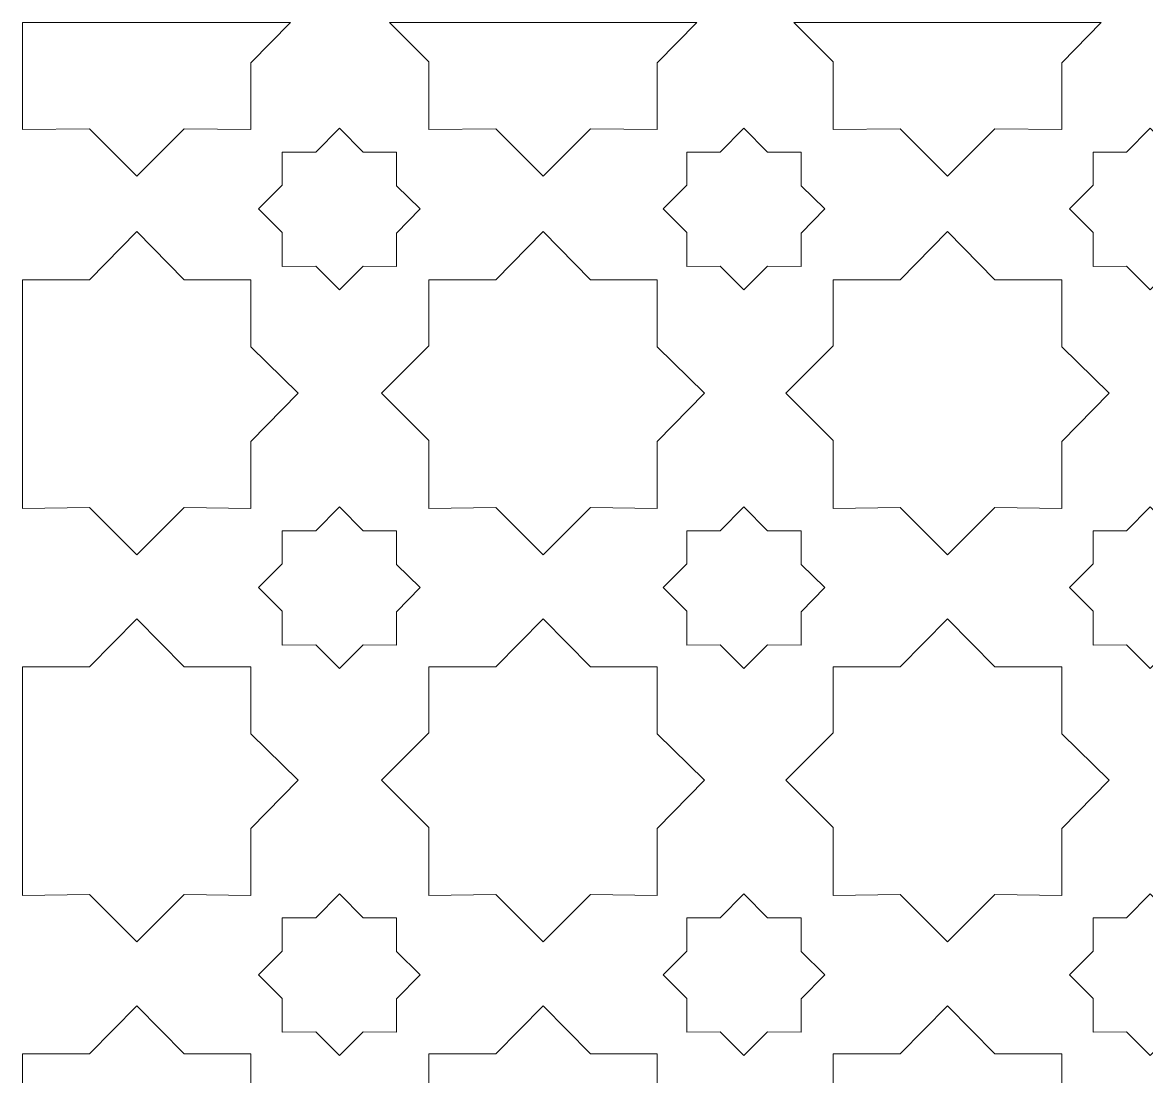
# Model space of a CAD drawing. Header units: centimetres. Extents: x -82 to 82, y -124 to 124.
# Drawn here: x 13.54 to 47.98, y 91.33 to 123.62 of the extents above; entities that cross this region are included whole.
import ezdxf

# ---------------------------------------------------------------- set-up
doc = ezdxf.new("R2010")
doc.units = ezdxf.units.CM
doc.header["$MEASUREMENT"] = 0
doc.layers.add('layer 1', color=7, linetype='Continuous')

msp = doc.modelspace()

# ---------------------------------------------------------------- linework, layer by layer
at = {"layer": 'layer 1', "color": 240, "lineweight": 9}
for points, knots in [([(21.75285, 123.61679), (21.75285, 123.61679), (20.5438, 122.38492), (20.5438, 122.38492), (20.5438, 122.38492), (20.5438, 122.38492), (20.5438, 120.33471), (20.5438, 120.33471), (20.5438, 120.33471), (20.5438, 120.33471), (18.49363, 120.36209), (18.49363, 120.36209), (18.49363, 120.36209), (18.49363, 120.36209), (17.04381, 118.91232), (17.04381, 118.91232), (17.04381, 118.91232), (17.04381, 118.91232), (15.59403, 120.3621), (15.59403, 120.3621), (15.59403, 120.3621), (15.59403, 120.3621), (13.5438, 120.33471), (13.5438, 120.33471), (13.5438, 120.33471), (13.5438, 120.33471), (13.5438, 123.61704), (13.5438, 123.61704), (13.5438, 123.61704), (13.5438, 123.61704), (21.75285, 123.61679), (21.75285, 123.61679)], [0, 0, 0, 0, 0.11111111, 0.11111111, 0.11111111, 0.11111111, 0.22222222, 0.22222222, 0.22222222, 0.22222222, 0.33333333, 0.33333333, 0.33333333, 0.33333333, 0.44444444, 0.44444444, 0.44444444, 0.44444444, 0.55555556, 0.55555556, 0.55555556, 0.55555556, 0.66666667, 0.66666667, 0.66666667, 0.66666667, 0.77777778, 0.77777778, 0.77777778, 0.77777778, 1, 1, 1, 1]), ([(34.19885, 123.61679), (34.19885, 123.61679), (32.9898, 122.38492), (32.9898, 122.38492), (32.9898, 122.38492), (32.9898, 122.38492), (32.9898, 120.33471), (32.9898, 120.33471), (32.9898, 120.33471), (32.9898, 120.33471), (30.93963, 120.36209), (30.93963, 120.36209), (30.93963, 120.36209), (30.93963, 120.36209), (29.48981, 118.91232), (29.48981, 118.91232), (29.48981, 118.91232), (29.48981, 118.91232), (28.04003, 120.3621), (28.04003, 120.3621), (28.04003, 120.3621), (28.04003, 120.3621), (25.9898, 120.33471), (25.9898, 120.33471), (25.9898, 120.33471), (25.9898, 120.33471), (25.9898, 122.41233), (25.9898, 122.41233), (25.9898, 122.41233), (25.9898, 122.41233), (24.78532, 123.61681), (24.78532, 123.61681), (24.78532, 123.61681), (24.78532, 123.61681), (34.19885, 123.61679), (34.19885, 123.61679)], [0, 0, 0, 0, 0.1, 0.1, 0.1, 0.1, 0.2, 0.2, 0.2, 0.2, 0.3, 0.3, 0.3, 0.3, 0.4, 0.4, 0.4, 0.4, 0.5, 0.5, 0.5, 0.5, 0.6, 0.6, 0.6, 0.6, 0.7, 0.7, 0.7, 0.7, 0.8, 0.8, 0.8, 0.8, 1, 1, 1, 1]), ([(46.59085, 123.61679), (46.59085, 123.61679), (45.3818, 122.38492), (45.3818, 122.38492), (45.3818, 122.38492), (45.3818, 122.38492), (45.3818, 120.33471), (45.3818, 120.33471), (45.3818, 120.33471), (45.3818, 120.33471), (43.33163, 120.36209), (43.33163, 120.36209), (43.33163, 120.36209), (43.33163, 120.36209), (41.88181, 118.91232), (41.88181, 118.91232), (41.88181, 118.91232), (41.88181, 118.91232), (40.43203, 120.3621), (40.43203, 120.3621), (40.43203, 120.3621), (40.43203, 120.3621), (38.3818, 120.33471), (38.3818, 120.33471), (38.3818, 120.33471), (38.3818, 120.33471), (38.3818, 122.41233), (38.3818, 122.41233), (38.3818, 122.41233), (38.3818, 122.41233), (37.17732, 123.61681), (37.17732, 123.61681), (37.17732, 123.61681), (37.17732, 123.61681), (46.59085, 123.61679), (46.59085, 123.61679)], [0, 0, 0, 0, 0.1, 0.1, 0.1, 0.1, 0.2, 0.2, 0.2, 0.2, 0.3, 0.3, 0.3, 0.3, 0.4, 0.4, 0.4, 0.4, 0.5, 0.5, 0.5, 0.5, 0.6, 0.6, 0.6, 0.6, 0.7, 0.7, 0.7, 0.7, 0.8, 0.8, 0.8, 0.8, 1, 1, 1, 1]), ([(21.50243, 118.63196), (21.50243, 118.63196), (21.50243, 119.64347), (21.50243, 119.64347), (21.50243, 119.64347), (21.50243, 119.64347), (22.52764, 119.64347), (22.52764, 119.64347), (22.52764, 119.64347), (22.52764, 119.64347), (23.25252, 120.38206), (23.25252, 120.38206), (23.25252, 120.38206), (23.25252, 120.38206), (23.97742, 119.64347), (23.97742, 119.64347), (23.97742, 119.64347), (23.97742, 119.64347), (25.00261, 119.64347), (25.00261, 119.64347), (25.00261, 119.64347), (25.00261, 119.64347), (25.00261, 118.61828), (25.00261, 118.61828), (25.00261, 118.61828), (25.00261, 118.61828), (25.72753, 117.90706), (25.72753, 117.90706), (25.72753, 117.90706), (25.72753, 117.90706), (25.00261, 117.16845), (25.00261, 117.16845), (25.00261, 117.16845), (25.00261, 117.16845), (25.00261, 116.14329), (25.00261, 116.14329), (25.00261, 116.14329), (25.00261, 116.14329), (23.97747, 116.15698), (23.97747, 116.15698), (23.97747, 116.15698), (23.97747, 116.15698), (23.25252, 115.43206), (23.25252, 115.43206), (23.25252, 115.43206), (23.25252, 115.43206), (22.5276, 116.15699), (22.5276, 116.15699), (22.5276, 116.15699), (22.5276, 116.15699), (21.50243, 116.14329), (21.50243, 116.14329), (21.50243, 116.14329), (21.50243, 116.14329), (21.50243, 117.18216), (21.50243, 117.18216), (21.50243, 117.18216), (21.50243, 117.18216), (20.77753, 117.90706), (20.77753, 117.90706), (20.77753, 117.90706), (20.77753, 117.90706), (21.50243, 118.63196), (21.50243, 118.63196)], [0, 0, 0, 0, 0.05882353, 0.05882353, 0.05882353, 0.05882353, 0.11764706, 0.11764706, 0.11764706, 0.11764706, 0.17647059, 0.17647059, 0.17647059, 0.17647059, 0.23529412, 0.23529412, 0.23529412, 0.23529412, 0.29411765, 0.29411765, 0.29411765, 0.29411765, 0.35294118, 0.35294118, 0.35294118, 0.35294118, 0.41176471, 0.41176471, 0.41176471, 0.41176471, 0.47058824, 0.47058824, 0.47058824, 0.47058824, 0.52941176, 0.52941176, 0.52941176, 0.52941176, 0.58823529, 0.58823529, 0.58823529, 0.58823529, 0.64705882, 0.64705882, 0.64705882, 0.64705882, 0.70588235, 0.70588235, 0.70588235, 0.70588235, 0.76470588, 0.76470588, 0.76470588, 0.76470588, 0.82352941, 0.82352941, 0.82352941, 0.82352941, 0.88235294, 0.88235294, 0.88235294, 0.88235294, 1, 1, 1, 1]), ([(33.89443, 118.63196), (33.89443, 118.63196), (33.89443, 119.64347), (33.89443, 119.64347), (33.89443, 119.64347), (33.89443, 119.64347), (34.91964, 119.64347), (34.91964, 119.64347), (34.91964, 119.64347), (34.91964, 119.64347), (35.64452, 120.38206), (35.64452, 120.38206), (35.64452, 120.38206), (35.64452, 120.38206), (36.36942, 119.64347), (36.36942, 119.64347), (36.36942, 119.64347), (36.36942, 119.64347), (37.39461, 119.64347), (37.39461, 119.64347), (37.39461, 119.64347), (37.39461, 119.64347), (37.39461, 118.61828), (37.39461, 118.61828), (37.39461, 118.61828), (37.39461, 118.61828), (38.11953, 117.90706), (38.11953, 117.90706), (38.11953, 117.90706), (38.11953, 117.90706), (37.39461, 117.16845), (37.39461, 117.16845), (37.39461, 117.16845), (37.39461, 117.16845), (37.39461, 116.14329), (37.39461, 116.14329), (37.39461, 116.14329), (37.39461, 116.14329), (36.36947, 116.15698), (36.36947, 116.15698), (36.36947, 116.15698), (36.36947, 116.15698), (35.64452, 115.43206), (35.64452, 115.43206), (35.64452, 115.43206), (35.64452, 115.43206), (34.9196, 116.15699), (34.9196, 116.15699), (34.9196, 116.15699), (34.9196, 116.15699), (33.89443, 116.14329), (33.89443, 116.14329), (33.89443, 116.14329), (33.89443, 116.14329), (33.89443, 117.18216), (33.89443, 117.18216), (33.89443, 117.18216), (33.89443, 117.18216), (33.16953, 117.90706), (33.16953, 117.90706), (33.16953, 117.90706), (33.16953, 117.90706), (33.89443, 118.63196), (33.89443, 118.63196)], [0, 0, 0, 0, 0.05882353, 0.05882353, 0.05882353, 0.05882353, 0.11764706, 0.11764706, 0.11764706, 0.11764706, 0.17647059, 0.17647059, 0.17647059, 0.17647059, 0.23529412, 0.23529412, 0.23529412, 0.23529412, 0.29411765, 0.29411765, 0.29411765, 0.29411765, 0.35294118, 0.35294118, 0.35294118, 0.35294118, 0.41176471, 0.41176471, 0.41176471, 0.41176471, 0.47058824, 0.47058824, 0.47058824, 0.47058824, 0.52941176, 0.52941176, 0.52941176, 0.52941176, 0.58823529, 0.58823529, 0.58823529, 0.58823529, 0.64705882, 0.64705882, 0.64705882, 0.64705882, 0.70588235, 0.70588235, 0.70588235, 0.70588235, 0.76470588, 0.76470588, 0.76470588, 0.76470588, 0.82352941, 0.82352941, 0.82352941, 0.82352941, 0.88235294, 0.88235294, 0.88235294, 0.88235294, 1, 1, 1, 1]), ([(46.34043, 118.63196), (46.34043, 118.63196), (46.34043, 119.64347), (46.34043, 119.64347), (46.34043, 119.64347), (46.34043, 119.64347), (47.36564, 119.64347), (47.36564, 119.64347), (47.36564, 119.64347), (47.36564, 119.64347), (48.09052, 120.38206), (48.09052, 120.38206), (48.09052, 120.38206), (48.09052, 120.38206), (48.81542, 119.64347), (48.81542, 119.64347), (48.81542, 119.64347), (48.81542, 119.64347), (49.84061, 119.64347), (49.84061, 119.64347), (49.84061, 119.64347), (49.84061, 119.64347), (49.84061, 118.61828), (49.84061, 118.61828), (49.84061, 118.61828), (49.84061, 118.61828), (50.56553, 117.90706), (50.56553, 117.90706), (50.56553, 117.90706), (50.56553, 117.90706), (49.84061, 117.16845), (49.84061, 117.16845), (49.84061, 117.16845), (49.84061, 117.16845), (49.84061, 116.14329), (49.84061, 116.14329), (49.84061, 116.14329), (49.84061, 116.14329), (48.81547, 116.15698), (48.81547, 116.15698), (48.81547, 116.15698), (48.81547, 116.15698), (48.09052, 115.43206), (48.09052, 115.43206), (48.09052, 115.43206), (48.09052, 115.43206), (47.3656, 116.15699), (47.3656, 116.15699), (47.3656, 116.15699), (47.3656, 116.15699), (46.34043, 116.14329), (46.34043, 116.14329), (46.34043, 116.14329), (46.34043, 116.14329), (46.34043, 117.18216), (46.34043, 117.18216), (46.34043, 117.18216), (46.34043, 117.18216), (45.61553, 117.90706), (45.61553, 117.90706), (45.61553, 117.90706), (45.61553, 117.90706), (46.34043, 118.63196), (46.34043, 118.63196)], [0, 0, 0, 0, 0.05882353, 0.05882353, 0.05882353, 0.05882353, 0.11764706, 0.11764706, 0.11764706, 0.11764706, 0.17647059, 0.17647059, 0.17647059, 0.17647059, 0.23529412, 0.23529412, 0.23529412, 0.23529412, 0.29411765, 0.29411765, 0.29411765, 0.29411765, 0.35294118, 0.35294118, 0.35294118, 0.35294118, 0.41176471, 0.41176471, 0.41176471, 0.41176471, 0.47058824, 0.47058824, 0.47058824, 0.47058824, 0.52941176, 0.52941176, 0.52941176, 0.52941176, 0.58823529, 0.58823529, 0.58823529, 0.58823529, 0.64705882, 0.64705882, 0.64705882, 0.64705882, 0.70588235, 0.70588235, 0.70588235, 0.70588235, 0.76470588, 0.76470588, 0.76470588, 0.76470588, 0.82352941, 0.82352941, 0.82352941, 0.82352941, 0.88235294, 0.88235294, 0.88235294, 0.88235294, 1, 1, 1, 1]), ([(13.5438, 115.73301), (13.5438, 115.73301), (15.59411, 115.73301), (15.59411, 115.73301), (15.59411, 115.73301), (15.59411, 115.73301), (17.04381, 117.21011), (17.04381, 117.21011), (17.04381, 117.21011), (17.04381, 117.21011), (18.49352, 115.73301), (18.49352, 115.73301), (18.49352, 115.73301), (18.49352, 115.73301), (20.5438, 115.73301), (20.5438, 115.73301), (20.5438, 115.73301), (20.5438, 115.73301), (20.5438, 113.68273), (20.5438, 113.68273), (20.5438, 113.68273), (20.5438, 113.68273), (21.99356, 112.26036), (21.99356, 112.26036), (21.99356, 112.26036), (21.99356, 112.26036), (20.5438, 110.78322), (20.5438, 110.78322), (20.5438, 110.78322), (20.5438, 110.78322), (20.5438, 108.73301), (20.5438, 108.73301), (20.5438, 108.73301), (20.5438, 108.73301), (18.49363, 108.76039), (18.49363, 108.76039), (18.49363, 108.76039), (18.49363, 108.76039), (17.04381, 107.31062), (17.04381, 107.31062), (17.04381, 107.31062), (17.04381, 107.31062), (15.59403, 108.7604), (15.59403, 108.7604), (15.59403, 108.7604), (15.59403, 108.7604), (13.5438, 108.73301), (13.5438, 108.73301), (13.5438, 108.73301), (13.5438, 111.06634), (13.54381, 113.39968), (13.5438, 115.73301)], [0, 0, 0, 0, 0.07142857, 0.07142857, 0.07142857, 0.07142857, 0.14285714, 0.14285714, 0.14285714, 0.14285714, 0.21428571, 0.21428571, 0.21428571, 0.21428571, 0.28571429, 0.28571429, 0.28571429, 0.28571429, 0.35714286, 0.35714286, 0.35714286, 0.35714286, 0.42857143, 0.42857143, 0.42857143, 0.42857143, 0.5, 0.5, 0.5, 0.5, 0.57142857, 0.57142857, 0.57142857, 0.57142857, 0.64285714, 0.64285714, 0.64285714, 0.64285714, 0.71428571, 0.71428571, 0.71428571, 0.71428571, 0.78571429, 0.78571429, 0.78571429, 0.78571429, 0.85714286, 0.85714286, 0.85714286, 0.85714286, 1, 1, 1, 1]), ([(25.98981, 113.71009), (25.98981, 113.71009), (25.9898, 115.73301), (25.9898, 115.73301), (25.9898, 115.73301), (25.9898, 115.73301), (28.04011, 115.73301), (28.04011, 115.73301), (28.04011, 115.73301), (28.04011, 115.73301), (29.48981, 117.21011), (29.48981, 117.21011), (29.48981, 117.21011), (29.48981, 117.21011), (30.93952, 115.73301), (30.93952, 115.73301), (30.93952, 115.73301), (30.93952, 115.73301), (32.9898, 115.73301), (32.9898, 115.73301), (32.9898, 115.73301), (32.9898, 115.73301), (32.9898, 113.68273), (32.9898, 113.68273), (32.9898, 113.68273), (32.9898, 113.68273), (34.43956, 112.26036), (34.43956, 112.26036), (34.43956, 112.26036), (34.43956, 112.26036), (32.9898, 110.78322), (32.9898, 110.78322), (32.9898, 110.78322), (32.9898, 110.78322), (32.9898, 108.73301), (32.9898, 108.73301), (32.9898, 108.73301), (32.9898, 108.73301), (30.93963, 108.76039), (30.93963, 108.76039), (30.93963, 108.76039), (30.93963, 108.76039), (29.48981, 107.31062), (29.48981, 107.31062), (29.48981, 107.31062), (29.48981, 107.31062), (28.04003, 108.7604), (28.04003, 108.7604), (28.04003, 108.7604), (28.04003, 108.7604), (25.9898, 108.73301), (25.9898, 108.73301), (25.9898, 108.73301), (25.9898, 108.73301), (25.9898, 110.81063), (25.9898, 110.81063), (25.9898, 110.81063), (25.9898, 110.81063), (24.54007, 112.26036), (24.54007, 112.26036), (24.54007, 112.26036), (24.54007, 112.26036), (25.98981, 113.71009), (25.98981, 113.71009)], [0, 0, 0, 0, 0.05882353, 0.05882353, 0.05882353, 0.05882353, 0.11764706, 0.11764706, 0.11764706, 0.11764706, 0.17647059, 0.17647059, 0.17647059, 0.17647059, 0.23529412, 0.23529412, 0.23529412, 0.23529412, 0.29411765, 0.29411765, 0.29411765, 0.29411765, 0.35294118, 0.35294118, 0.35294118, 0.35294118, 0.41176471, 0.41176471, 0.41176471, 0.41176471, 0.47058824, 0.47058824, 0.47058824, 0.47058824, 0.52941176, 0.52941176, 0.52941176, 0.52941176, 0.58823529, 0.58823529, 0.58823529, 0.58823529, 0.64705882, 0.64705882, 0.64705882, 0.64705882, 0.70588235, 0.70588235, 0.70588235, 0.70588235, 0.76470588, 0.76470588, 0.76470588, 0.76470588, 0.82352941, 0.82352941, 0.82352941, 0.82352941, 0.88235294, 0.88235294, 0.88235294, 0.88235294, 1, 1, 1, 1]), ([(38.38181, 113.71009), (38.38181, 113.71009), (38.3818, 115.73301), (38.3818, 115.73301), (38.3818, 115.73301), (38.3818, 115.73301), (40.43211, 115.73301), (40.43211, 115.73301), (40.43211, 115.73301), (40.43211, 115.73301), (41.88181, 117.21011), (41.88181, 117.21011), (41.88181, 117.21011), (41.88181, 117.21011), (43.33152, 115.73301), (43.33152, 115.73301), (43.33152, 115.73301), (43.33152, 115.73301), (45.3818, 115.73301), (45.3818, 115.73301), (45.3818, 115.73301), (45.3818, 115.73301), (45.3818, 113.68273), (45.3818, 113.68273), (45.3818, 113.68273), (45.3818, 113.68273), (46.83156, 112.26036), (46.83156, 112.26036), (46.83156, 112.26036), (46.83156, 112.26036), (45.3818, 110.78322), (45.3818, 110.78322), (45.3818, 110.78322), (45.3818, 110.78322), (45.3818, 108.73301), (45.3818, 108.73301), (45.3818, 108.73301), (45.3818, 108.73301), (43.33163, 108.76039), (43.33163, 108.76039), (43.33163, 108.76039), (43.33163, 108.76039), (41.88181, 107.31062), (41.88181, 107.31062), (41.88181, 107.31062), (41.88181, 107.31062), (40.43203, 108.7604), (40.43203, 108.7604), (40.43203, 108.7604), (40.43203, 108.7604), (38.3818, 108.73301), (38.3818, 108.73301), (38.3818, 108.73301), (38.3818, 108.73301), (38.3818, 110.81063), (38.3818, 110.81063), (38.3818, 110.81063), (38.3818, 110.81063), (36.93207, 112.26036), (36.93207, 112.26036), (36.93207, 112.26036), (36.93207, 112.26036), (38.38181, 113.71009), (38.38181, 113.71009)], [0, 0, 0, 0, 0.05882353, 0.05882353, 0.05882353, 0.05882353, 0.11764706, 0.11764706, 0.11764706, 0.11764706, 0.17647059, 0.17647059, 0.17647059, 0.17647059, 0.23529412, 0.23529412, 0.23529412, 0.23529412, 0.29411765, 0.29411765, 0.29411765, 0.29411765, 0.35294118, 0.35294118, 0.35294118, 0.35294118, 0.41176471, 0.41176471, 0.41176471, 0.41176471, 0.47058824, 0.47058824, 0.47058824, 0.47058824, 0.52941176, 0.52941176, 0.52941176, 0.52941176, 0.58823529, 0.58823529, 0.58823529, 0.58823529, 0.64705882, 0.64705882, 0.64705882, 0.64705882, 0.70588235, 0.70588235, 0.70588235, 0.70588235, 0.76470588, 0.76470588, 0.76470588, 0.76470588, 0.82352941, 0.82352941, 0.82352941, 0.82352941, 0.88235294, 0.88235294, 0.88235294, 0.88235294, 1, 1, 1, 1]), ([(21.50243, 107.03026), (21.50243, 107.03026), (21.50243, 108.04177), (21.50243, 108.04177), (21.50243, 108.04177), (21.50243, 108.04177), (22.52764, 108.04177), (22.52764, 108.04177), (22.52764, 108.04177), (22.52764, 108.04177), (23.25252, 108.78036), (23.25252, 108.78036), (23.25252, 108.78036), (23.25252, 108.78036), (23.97742, 108.04177), (23.97742, 108.04177), (23.97742, 108.04177), (23.97742, 108.04177), (25.00261, 108.04177), (25.00261, 108.04177), (25.00261, 108.04177), (25.00261, 108.04177), (25.00261, 107.01658), (25.00261, 107.01658), (25.00261, 107.01658), (25.00261, 107.01658), (25.72753, 106.30536), (25.72753, 106.30536), (25.72753, 106.30536), (25.72753, 106.30536), (25.00261, 105.56675), (25.00261, 105.56675), (25.00261, 105.56675), (25.00261, 105.56675), (25.00261, 104.54159), (25.00261, 104.54159), (25.00261, 104.54159), (25.00261, 104.54159), (23.97747, 104.55528), (23.97747, 104.55528), (23.97747, 104.55528), (23.97747, 104.55528), (23.25252, 103.83036), (23.25252, 103.83036), (23.25252, 103.83036), (23.25252, 103.83036), (22.5276, 104.55529), (22.5276, 104.55529), (22.5276, 104.55529), (22.5276, 104.55529), (21.50243, 104.54159), (21.50243, 104.54159), (21.50243, 104.54159), (21.50243, 104.54159), (21.50243, 105.58046), (21.50243, 105.58046), (21.50243, 105.58046), (21.50243, 105.58046), (20.77753, 106.30536), (20.77753, 106.30536), (20.77753, 106.30536), (20.77753, 106.30536), (21.50243, 107.03026), (21.50243, 107.03026)], [0, 0, 0, 0, 0.05882353, 0.05882353, 0.05882353, 0.05882353, 0.11764706, 0.11764706, 0.11764706, 0.11764706, 0.17647059, 0.17647059, 0.17647059, 0.17647059, 0.23529412, 0.23529412, 0.23529412, 0.23529412, 0.29411765, 0.29411765, 0.29411765, 0.29411765, 0.35294118, 0.35294118, 0.35294118, 0.35294118, 0.41176471, 0.41176471, 0.41176471, 0.41176471, 0.47058824, 0.47058824, 0.47058824, 0.47058824, 0.52941176, 0.52941176, 0.52941176, 0.52941176, 0.58823529, 0.58823529, 0.58823529, 0.58823529, 0.64705882, 0.64705882, 0.64705882, 0.64705882, 0.70588235, 0.70588235, 0.70588235, 0.70588235, 0.76470588, 0.76470588, 0.76470588, 0.76470588, 0.82352941, 0.82352941, 0.82352941, 0.82352941, 0.88235294, 0.88235294, 0.88235294, 0.88235294, 1, 1, 1, 1]), ([(33.89443, 107.03026), (33.89443, 107.03026), (33.89443, 108.04177), (33.89443, 108.04177), (33.89443, 108.04177), (33.89443, 108.04177), (34.91964, 108.04177), (34.91964, 108.04177), (34.91964, 108.04177), (34.91964, 108.04177), (35.64452, 108.78036), (35.64452, 108.78036), (35.64452, 108.78036), (35.64452, 108.78036), (36.36942, 108.04177), (36.36942, 108.04177), (36.36942, 108.04177), (36.36942, 108.04177), (37.39461, 108.04177), (37.39461, 108.04177), (37.39461, 108.04177), (37.39461, 108.04177), (37.39461, 107.01658), (37.39461, 107.01658), (37.39461, 107.01658), (37.39461, 107.01658), (38.11953, 106.30536), (38.11953, 106.30536), (38.11953, 106.30536), (38.11953, 106.30536), (37.39461, 105.56675), (37.39461, 105.56675), (37.39461, 105.56675), (37.39461, 105.56675), (37.39461, 104.54159), (37.39461, 104.54159), (37.39461, 104.54159), (37.39461, 104.54159), (36.36947, 104.55528), (36.36947, 104.55528), (36.36947, 104.55528), (36.36947, 104.55528), (35.64452, 103.83036), (35.64452, 103.83036), (35.64452, 103.83036), (35.64452, 103.83036), (34.9196, 104.55529), (34.9196, 104.55529), (34.9196, 104.55529), (34.9196, 104.55529), (33.89443, 104.54159), (33.89443, 104.54159), (33.89443, 104.54159), (33.89443, 104.54159), (33.89443, 105.58046), (33.89443, 105.58046), (33.89443, 105.58046), (33.89443, 105.58046), (33.16953, 106.30536), (33.16953, 106.30536), (33.16953, 106.30536), (33.16953, 106.30536), (33.89443, 107.03026), (33.89443, 107.03026)], [0, 0, 0, 0, 0.05882353, 0.05882353, 0.05882353, 0.05882353, 0.11764706, 0.11764706, 0.11764706, 0.11764706, 0.17647059, 0.17647059, 0.17647059, 0.17647059, 0.23529412, 0.23529412, 0.23529412, 0.23529412, 0.29411765, 0.29411765, 0.29411765, 0.29411765, 0.35294118, 0.35294118, 0.35294118, 0.35294118, 0.41176471, 0.41176471, 0.41176471, 0.41176471, 0.47058824, 0.47058824, 0.47058824, 0.47058824, 0.52941176, 0.52941176, 0.52941176, 0.52941176, 0.58823529, 0.58823529, 0.58823529, 0.58823529, 0.64705882, 0.64705882, 0.64705882, 0.64705882, 0.70588235, 0.70588235, 0.70588235, 0.70588235, 0.76470588, 0.76470588, 0.76470588, 0.76470588, 0.82352941, 0.82352941, 0.82352941, 0.82352941, 0.88235294, 0.88235294, 0.88235294, 0.88235294, 1, 1, 1, 1]), ([(46.34043, 107.03026), (46.34043, 107.03026), (46.34043, 108.04177), (46.34043, 108.04177), (46.34043, 108.04177), (46.34043, 108.04177), (47.36564, 108.04177), (47.36564, 108.04177), (47.36564, 108.04177), (47.36564, 108.04177), (48.09052, 108.78036), (48.09052, 108.78036), (48.09052, 108.78036), (48.09052, 108.78036), (48.81542, 108.04177), (48.81542, 108.04177), (48.81542, 108.04177), (48.81542, 108.04177), (49.84061, 108.04177), (49.84061, 108.04177), (49.84061, 108.04177), (49.84061, 108.04177), (49.84061, 107.01658), (49.84061, 107.01658), (49.84061, 107.01658), (49.84061, 107.01658), (50.56553, 106.30536), (50.56553, 106.30536), (50.56553, 106.30536), (50.56553, 106.30536), (49.84061, 105.56675), (49.84061, 105.56675), (49.84061, 105.56675), (49.84061, 105.56675), (49.84061, 104.54159), (49.84061, 104.54159), (49.84061, 104.54159), (49.84061, 104.54159), (48.81547, 104.55528), (48.81547, 104.55528), (48.81547, 104.55528), (48.81547, 104.55528), (48.09052, 103.83036), (48.09052, 103.83036), (48.09052, 103.83036), (48.09052, 103.83036), (47.3656, 104.55529), (47.3656, 104.55529), (47.3656, 104.55529), (47.3656, 104.55529), (46.34043, 104.54159), (46.34043, 104.54159), (46.34043, 104.54159), (46.34043, 104.54159), (46.34043, 105.58046), (46.34043, 105.58046), (46.34043, 105.58046), (46.34043, 105.58046), (45.61553, 106.30536), (45.61553, 106.30536), (45.61553, 106.30536), (45.61553, 106.30536), (46.34043, 107.03026), (46.34043, 107.03026)], [0, 0, 0, 0, 0.05882353, 0.05882353, 0.05882353, 0.05882353, 0.11764706, 0.11764706, 0.11764706, 0.11764706, 0.17647059, 0.17647059, 0.17647059, 0.17647059, 0.23529412, 0.23529412, 0.23529412, 0.23529412, 0.29411765, 0.29411765, 0.29411765, 0.29411765, 0.35294118, 0.35294118, 0.35294118, 0.35294118, 0.41176471, 0.41176471, 0.41176471, 0.41176471, 0.47058824, 0.47058824, 0.47058824, 0.47058824, 0.52941176, 0.52941176, 0.52941176, 0.52941176, 0.58823529, 0.58823529, 0.58823529, 0.58823529, 0.64705882, 0.64705882, 0.64705882, 0.64705882, 0.70588235, 0.70588235, 0.70588235, 0.70588235, 0.76470588, 0.76470588, 0.76470588, 0.76470588, 0.82352941, 0.82352941, 0.82352941, 0.82352941, 0.88235294, 0.88235294, 0.88235294, 0.88235294, 1, 1, 1, 1]), ([(13.5438, 103.87731), (13.5438, 103.87731), (15.59411, 103.87731), (15.59411, 103.87731), (15.59411, 103.87731), (15.59411, 103.87731), (17.04381, 105.35441), (17.04381, 105.35441), (17.04381, 105.35441), (17.04381, 105.35441), (18.49352, 103.87731), (18.49352, 103.87731), (18.49352, 103.87731), (18.49352, 103.87731), (20.5438, 103.87731), (20.5438, 103.87731), (20.5438, 103.87731), (20.5438, 103.87731), (20.5438, 101.82703), (20.5438, 101.82703), (20.5438, 101.82703), (20.5438, 101.82703), (21.99356, 100.40466), (21.99356, 100.40466), (21.99356, 100.40466), (21.99356, 100.40466), (20.5438, 98.92752), (20.5438, 98.92752), (20.5438, 98.92752), (20.5438, 98.92752), (20.5438, 96.87731), (20.5438, 96.87731), (20.5438, 96.87731), (20.5438, 96.87731), (18.49363, 96.90469), (18.49363, 96.90469), (18.49363, 96.90469), (18.49363, 96.90469), (17.04381, 95.45492), (17.04381, 95.45492), (17.04381, 95.45492), (17.04381, 95.45492), (15.59403, 96.9047), (15.59403, 96.9047), (15.59403, 96.9047), (15.59403, 96.9047), (13.5438, 96.87731), (13.5438, 96.87731), (13.5438, 96.87731), (13.5438, 99.21064), (13.54381, 101.54398), (13.5438, 103.87731)], [0, 0, 0, 0, 0.07142857, 0.07142857, 0.07142857, 0.07142857, 0.14285714, 0.14285714, 0.14285714, 0.14285714, 0.21428571, 0.21428571, 0.21428571, 0.21428571, 0.28571429, 0.28571429, 0.28571429, 0.28571429, 0.35714286, 0.35714286, 0.35714286, 0.35714286, 0.42857143, 0.42857143, 0.42857143, 0.42857143, 0.5, 0.5, 0.5, 0.5, 0.57142857, 0.57142857, 0.57142857, 0.57142857, 0.64285714, 0.64285714, 0.64285714, 0.64285714, 0.71428571, 0.71428571, 0.71428571, 0.71428571, 0.78571429, 0.78571429, 0.78571429, 0.78571429, 0.85714286, 0.85714286, 0.85714286, 0.85714286, 1, 1, 1, 1]), ([(25.98981, 101.85439), (25.98981, 101.85439), (25.9898, 103.87731), (25.9898, 103.87731), (25.9898, 103.87731), (25.9898, 103.87731), (28.04011, 103.87731), (28.04011, 103.87731), (28.04011, 103.87731), (28.04011, 103.87731), (29.48981, 105.35441), (29.48981, 105.35441), (29.48981, 105.35441), (29.48981, 105.35441), (30.93952, 103.87731), (30.93952, 103.87731), (30.93952, 103.87731), (30.93952, 103.87731), (32.9898, 103.87731), (32.9898, 103.87731), (32.9898, 103.87731), (32.9898, 103.87731), (32.9898, 101.82703), (32.9898, 101.82703), (32.9898, 101.82703), (32.9898, 101.82703), (34.43956, 100.40466), (34.43956, 100.40466), (34.43956, 100.40466), (34.43956, 100.40466), (32.9898, 98.92752), (32.9898, 98.92752), (32.9898, 98.92752), (32.9898, 98.92752), (32.9898, 96.87731), (32.9898, 96.87731), (32.9898, 96.87731), (32.9898, 96.87731), (30.93963, 96.90469), (30.93963, 96.90469), (30.93963, 96.90469), (30.93963, 96.90469), (29.48981, 95.45492), (29.48981, 95.45492), (29.48981, 95.45492), (29.48981, 95.45492), (28.04003, 96.9047), (28.04003, 96.9047), (28.04003, 96.9047), (28.04003, 96.9047), (25.9898, 96.87731), (25.9898, 96.87731), (25.9898, 96.87731), (25.9898, 96.87731), (25.9898, 98.95493), (25.9898, 98.95493), (25.9898, 98.95493), (25.9898, 98.95493), (24.54007, 100.40466), (24.54007, 100.40466), (24.54007, 100.40466), (24.54007, 100.40466), (25.98981, 101.85439), (25.98981, 101.85439)], [0, 0, 0, 0, 0.05882353, 0.05882353, 0.05882353, 0.05882353, 0.11764706, 0.11764706, 0.11764706, 0.11764706, 0.17647059, 0.17647059, 0.17647059, 0.17647059, 0.23529412, 0.23529412, 0.23529412, 0.23529412, 0.29411765, 0.29411765, 0.29411765, 0.29411765, 0.35294118, 0.35294118, 0.35294118, 0.35294118, 0.41176471, 0.41176471, 0.41176471, 0.41176471, 0.47058824, 0.47058824, 0.47058824, 0.47058824, 0.52941176, 0.52941176, 0.52941176, 0.52941176, 0.58823529, 0.58823529, 0.58823529, 0.58823529, 0.64705882, 0.64705882, 0.64705882, 0.64705882, 0.70588235, 0.70588235, 0.70588235, 0.70588235, 0.76470588, 0.76470588, 0.76470588, 0.76470588, 0.82352941, 0.82352941, 0.82352941, 0.82352941, 0.88235294, 0.88235294, 0.88235294, 0.88235294, 1, 1, 1, 1]), ([(38.38181, 101.85439), (38.38181, 101.85439), (38.3818, 103.87731), (38.3818, 103.87731), (38.3818, 103.87731), (38.3818, 103.87731), (40.43211, 103.87731), (40.43211, 103.87731), (40.43211, 103.87731), (40.43211, 103.87731), (41.88181, 105.35441), (41.88181, 105.35441), (41.88181, 105.35441), (41.88181, 105.35441), (43.33152, 103.87731), (43.33152, 103.87731), (43.33152, 103.87731), (43.33152, 103.87731), (45.3818, 103.87731), (45.3818, 103.87731), (45.3818, 103.87731), (45.3818, 103.87731), (45.3818, 101.82703), (45.3818, 101.82703), (45.3818, 101.82703), (45.3818, 101.82703), (46.83156, 100.40466), (46.83156, 100.40466), (46.83156, 100.40466), (46.83156, 100.40466), (45.3818, 98.92752), (45.3818, 98.92752), (45.3818, 98.92752), (45.3818, 98.92752), (45.3818, 96.87731), (45.3818, 96.87731), (45.3818, 96.87731), (45.3818, 96.87731), (43.33163, 96.90469), (43.33163, 96.90469), (43.33163, 96.90469), (43.33163, 96.90469), (41.88181, 95.45492), (41.88181, 95.45492), (41.88181, 95.45492), (41.88181, 95.45492), (40.43203, 96.9047), (40.43203, 96.9047), (40.43203, 96.9047), (40.43203, 96.9047), (38.3818, 96.87731), (38.3818, 96.87731), (38.3818, 96.87731), (38.3818, 96.87731), (38.3818, 98.95493), (38.3818, 98.95493), (38.3818, 98.95493), (38.3818, 98.95493), (36.93207, 100.40466), (36.93207, 100.40466), (36.93207, 100.40466), (36.93207, 100.40466), (38.38181, 101.85439), (38.38181, 101.85439)], [0, 0, 0, 0, 0.05882353, 0.05882353, 0.05882353, 0.05882353, 0.11764706, 0.11764706, 0.11764706, 0.11764706, 0.17647059, 0.17647059, 0.17647059, 0.17647059, 0.23529412, 0.23529412, 0.23529412, 0.23529412, 0.29411765, 0.29411765, 0.29411765, 0.29411765, 0.35294118, 0.35294118, 0.35294118, 0.35294118, 0.41176471, 0.41176471, 0.41176471, 0.41176471, 0.47058824, 0.47058824, 0.47058824, 0.47058824, 0.52941176, 0.52941176, 0.52941176, 0.52941176, 0.58823529, 0.58823529, 0.58823529, 0.58823529, 0.64705882, 0.64705882, 0.64705882, 0.64705882, 0.70588235, 0.70588235, 0.70588235, 0.70588235, 0.76470588, 0.76470588, 0.76470588, 0.76470588, 0.82352941, 0.82352941, 0.82352941, 0.82352941, 0.88235294, 0.88235294, 0.88235294, 0.88235294, 1, 1, 1, 1]), ([(21.50243, 95.17456), (21.50243, 95.17456), (21.50243, 96.18607), (21.50243, 96.18607), (21.50243, 96.18607), (21.50243, 96.18607), (22.52764, 96.18607), (22.52764, 96.18607), (22.52764, 96.18607), (22.52764, 96.18607), (23.25252, 96.92466), (23.25252, 96.92466), (23.25252, 96.92466), (23.25252, 96.92466), (23.97742, 96.18607), (23.97742, 96.18607), (23.97742, 96.18607), (23.97742, 96.18607), (25.00261, 96.18607), (25.00261, 96.18607), (25.00261, 96.18607), (25.00261, 96.18607), (25.00261, 95.16088), (25.00261, 95.16088), (25.00261, 95.16088), (25.00261, 95.16088), (25.72753, 94.44966), (25.72753, 94.44966), (25.72753, 94.44966), (25.72753, 94.44966), (25.00261, 93.71105), (25.00261, 93.71105), (25.00261, 93.71105), (25.00261, 93.71105), (25.00261, 92.68589), (25.00261, 92.68589), (25.00261, 92.68589), (25.00261, 92.68589), (23.97747, 92.69958), (23.97747, 92.69958), (23.97747, 92.69958), (23.97747, 92.69958), (23.25252, 91.97466), (23.25252, 91.97466), (23.25252, 91.97466), (23.25252, 91.97466), (22.5276, 92.69959), (22.5276, 92.69959), (22.5276, 92.69959), (22.5276, 92.69959), (21.50243, 92.68589), (21.50243, 92.68589), (21.50243, 92.68589), (21.50243, 92.68589), (21.50243, 93.72476), (21.50243, 93.72476), (21.50243, 93.72476), (21.50243, 93.72476), (20.77753, 94.44966), (20.77753, 94.44966), (20.77753, 94.44966), (20.77753, 94.44966), (21.50243, 95.17456), (21.50243, 95.17456)], [0, 0, 0, 0, 0.05882353, 0.05882353, 0.05882353, 0.05882353, 0.11764706, 0.11764706, 0.11764706, 0.11764706, 0.17647059, 0.17647059, 0.17647059, 0.17647059, 0.23529412, 0.23529412, 0.23529412, 0.23529412, 0.29411765, 0.29411765, 0.29411765, 0.29411765, 0.35294118, 0.35294118, 0.35294118, 0.35294118, 0.41176471, 0.41176471, 0.41176471, 0.41176471, 0.47058824, 0.47058824, 0.47058824, 0.47058824, 0.52941176, 0.52941176, 0.52941176, 0.52941176, 0.58823529, 0.58823529, 0.58823529, 0.58823529, 0.64705882, 0.64705882, 0.64705882, 0.64705882, 0.70588235, 0.70588235, 0.70588235, 0.70588235, 0.76470588, 0.76470588, 0.76470588, 0.76470588, 0.82352941, 0.82352941, 0.82352941, 0.82352941, 0.88235294, 0.88235294, 0.88235294, 0.88235294, 1, 1, 1, 1]), ([(33.89443, 95.17456), (33.89443, 95.17456), (33.89443, 96.18607), (33.89443, 96.18607), (33.89443, 96.18607), (33.89443, 96.18607), (34.91964, 96.18607), (34.91964, 96.18607), (34.91964, 96.18607), (34.91964, 96.18607), (35.64452, 96.92466), (35.64452, 96.92466), (35.64452, 96.92466), (35.64452, 96.92466), (36.36942, 96.18607), (36.36942, 96.18607), (36.36942, 96.18607), (36.36942, 96.18607), (37.39461, 96.18607), (37.39461, 96.18607), (37.39461, 96.18607), (37.39461, 96.18607), (37.39461, 95.16088), (37.39461, 95.16088), (37.39461, 95.16088), (37.39461, 95.16088), (38.11953, 94.44966), (38.11953, 94.44966), (38.11953, 94.44966), (38.11953, 94.44966), (37.39461, 93.71105), (37.39461, 93.71105), (37.39461, 93.71105), (37.39461, 93.71105), (37.39461, 92.68589), (37.39461, 92.68589), (37.39461, 92.68589), (37.39461, 92.68589), (36.36947, 92.69958), (36.36947, 92.69958), (36.36947, 92.69958), (36.36947, 92.69958), (35.64452, 91.97466), (35.64452, 91.97466), (35.64452, 91.97466), (35.64452, 91.97466), (34.9196, 92.69959), (34.9196, 92.69959), (34.9196, 92.69959), (34.9196, 92.69959), (33.89443, 92.68589), (33.89443, 92.68589), (33.89443, 92.68589), (33.89443, 92.68589), (33.89443, 93.72476), (33.89443, 93.72476), (33.89443, 93.72476), (33.89443, 93.72476), (33.16953, 94.44966), (33.16953, 94.44966), (33.16953, 94.44966), (33.16953, 94.44966), (33.89443, 95.17456), (33.89443, 95.17456)], [0, 0, 0, 0, 0.05882353, 0.05882353, 0.05882353, 0.05882353, 0.11764706, 0.11764706, 0.11764706, 0.11764706, 0.17647059, 0.17647059, 0.17647059, 0.17647059, 0.23529412, 0.23529412, 0.23529412, 0.23529412, 0.29411765, 0.29411765, 0.29411765, 0.29411765, 0.35294118, 0.35294118, 0.35294118, 0.35294118, 0.41176471, 0.41176471, 0.41176471, 0.41176471, 0.47058824, 0.47058824, 0.47058824, 0.47058824, 0.52941176, 0.52941176, 0.52941176, 0.52941176, 0.58823529, 0.58823529, 0.58823529, 0.58823529, 0.64705882, 0.64705882, 0.64705882, 0.64705882, 0.70588235, 0.70588235, 0.70588235, 0.70588235, 0.76470588, 0.76470588, 0.76470588, 0.76470588, 0.82352941, 0.82352941, 0.82352941, 0.82352941, 0.88235294, 0.88235294, 0.88235294, 0.88235294, 1, 1, 1, 1]), ([(46.34043, 95.17456), (46.34043, 95.17456), (46.34043, 96.18607), (46.34043, 96.18607), (46.34043, 96.18607), (46.34043, 96.18607), (47.36564, 96.18607), (47.36564, 96.18607), (47.36564, 96.18607), (47.36564, 96.18607), (48.09052, 96.92466), (48.09052, 96.92466), (48.09052, 96.92466), (48.09052, 96.92466), (48.81542, 96.18607), (48.81542, 96.18607), (48.81542, 96.18607), (48.81542, 96.18607), (49.84061, 96.18607), (49.84061, 96.18607), (49.84061, 96.18607), (49.84061, 96.18607), (49.84061, 95.16088), (49.84061, 95.16088), (49.84061, 95.16088), (49.84061, 95.16088), (50.56553, 94.44966), (50.56553, 94.44966), (50.56553, 94.44966), (50.56553, 94.44966), (49.84061, 93.71105), (49.84061, 93.71105), (49.84061, 93.71105), (49.84061, 93.71105), (49.84061, 92.68589), (49.84061, 92.68589), (49.84061, 92.68589), (49.84061, 92.68589), (48.81547, 92.69958), (48.81547, 92.69958), (48.81547, 92.69958), (48.81547, 92.69958), (48.09052, 91.97466), (48.09052, 91.97466), (48.09052, 91.97466), (48.09052, 91.97466), (47.3656, 92.69959), (47.3656, 92.69959), (47.3656, 92.69959), (47.3656, 92.69959), (46.34043, 92.68589), (46.34043, 92.68589), (46.34043, 92.68589), (46.34043, 92.68589), (46.34043, 93.72476), (46.34043, 93.72476), (46.34043, 93.72476), (46.34043, 93.72476), (45.61553, 94.44966), (45.61553, 94.44966), (45.61553, 94.44966), (45.61553, 94.44966), (46.34043, 95.17456), (46.34043, 95.17456)], [0, 0, 0, 0, 0.05882353, 0.05882353, 0.05882353, 0.05882353, 0.11764706, 0.11764706, 0.11764706, 0.11764706, 0.17647059, 0.17647059, 0.17647059, 0.17647059, 0.23529412, 0.23529412, 0.23529412, 0.23529412, 0.29411765, 0.29411765, 0.29411765, 0.29411765, 0.35294118, 0.35294118, 0.35294118, 0.35294118, 0.41176471, 0.41176471, 0.41176471, 0.41176471, 0.47058824, 0.47058824, 0.47058824, 0.47058824, 0.52941176, 0.52941176, 0.52941176, 0.52941176, 0.58823529, 0.58823529, 0.58823529, 0.58823529, 0.64705882, 0.64705882, 0.64705882, 0.64705882, 0.70588235, 0.70588235, 0.70588235, 0.70588235, 0.76470588, 0.76470588, 0.76470588, 0.76470588, 0.82352941, 0.82352941, 0.82352941, 0.82352941, 0.88235294, 0.88235294, 0.88235294, 0.88235294, 1, 1, 1, 1]), ([(13.5438, 92.02161), (13.5438, 92.02161), (15.59411, 92.02161), (15.59411, 92.02161), (15.59411, 92.02161), (15.59411, 92.02161), (17.04381, 93.49871), (17.04381, 93.49871), (17.04381, 93.49871), (17.04381, 93.49871), (18.49352, 92.02161), (18.49352, 92.02161), (18.49352, 92.02161), (18.49352, 92.02161), (20.5438, 92.02161), (20.5438, 92.02161), (20.5438, 92.02161), (20.5438, 92.02161), (20.5438, 89.97133), (20.5438, 89.97133), (20.5438, 89.97133), (20.5438, 89.97133), (21.99356, 88.54896), (21.99356, 88.54896), (21.99356, 88.54896), (21.99356, 88.54896), (20.5438, 87.07182), (20.5438, 87.07182), (20.5438, 87.07182), (20.5438, 87.07182), (20.5438, 85.02161), (20.5438, 85.02161), (20.5438, 85.02161), (20.5438, 85.02161), (18.49363, 85.04899), (18.49363, 85.04899), (18.49363, 85.04899), (18.49363, 85.04899), (17.04381, 83.59922), (17.04381, 83.59922), (17.04381, 83.59922), (17.04381, 83.59922), (15.59403, 85.049), (15.59403, 85.049), (15.59403, 85.049), (15.59403, 85.049), (13.5438, 85.02161), (13.5438, 85.02161), (13.5438, 85.02161), (13.5438, 87.35494), (13.54381, 89.68828), (13.5438, 92.02161)], [0, 0, 0, 0, 0.07142857, 0.07142857, 0.07142857, 0.07142857, 0.14285714, 0.14285714, 0.14285714, 0.14285714, 0.21428571, 0.21428571, 0.21428571, 0.21428571, 0.28571429, 0.28571429, 0.28571429, 0.28571429, 0.35714286, 0.35714286, 0.35714286, 0.35714286, 0.42857143, 0.42857143, 0.42857143, 0.42857143, 0.5, 0.5, 0.5, 0.5, 0.57142857, 0.57142857, 0.57142857, 0.57142857, 0.64285714, 0.64285714, 0.64285714, 0.64285714, 0.71428571, 0.71428571, 0.71428571, 0.71428571, 0.78571429, 0.78571429, 0.78571429, 0.78571429, 0.85714286, 0.85714286, 0.85714286, 0.85714286, 1, 1, 1, 1]), ([(25.98981, 89.99869), (25.98981, 89.99869), (25.9898, 92.02161), (25.9898, 92.02161), (25.9898, 92.02161), (25.9898, 92.02161), (28.04011, 92.02161), (28.04011, 92.02161), (28.04011, 92.02161), (28.04011, 92.02161), (29.48981, 93.49871), (29.48981, 93.49871), (29.48981, 93.49871), (29.48981, 93.49871), (30.93952, 92.02161), (30.93952, 92.02161), (30.93952, 92.02161), (30.93952, 92.02161), (32.9898, 92.02161), (32.9898, 92.02161), (32.9898, 92.02161), (32.9898, 92.02161), (32.9898, 89.97133), (32.9898, 89.97133), (32.9898, 89.97133), (32.9898, 89.97133), (34.43956, 88.54896), (34.43956, 88.54896), (34.43956, 88.54896), (34.43956, 88.54896), (32.9898, 87.07182), (32.9898, 87.07182), (32.9898, 87.07182), (32.9898, 87.07182), (32.9898, 85.02161), (32.9898, 85.02161), (32.9898, 85.02161), (32.9898, 85.02161), (30.93963, 85.04899), (30.93963, 85.04899), (30.93963, 85.04899), (30.93963, 85.04899), (29.48981, 83.59922), (29.48981, 83.59922), (29.48981, 83.59922), (29.48981, 83.59922), (28.04003, 85.049), (28.04003, 85.049), (28.04003, 85.049), (28.04003, 85.049), (25.9898, 85.02161), (25.9898, 85.02161), (25.9898, 85.02161), (25.9898, 85.02161), (25.9898, 87.09923), (25.9898, 87.09923), (25.9898, 87.09923), (25.9898, 87.09923), (24.54007, 88.54896), (24.54007, 88.54896), (24.54007, 88.54896), (24.54007, 88.54896), (25.98981, 89.99869), (25.98981, 89.99869)], [0, 0, 0, 0, 0.05882353, 0.05882353, 0.05882353, 0.05882353, 0.11764706, 0.11764706, 0.11764706, 0.11764706, 0.17647059, 0.17647059, 0.17647059, 0.17647059, 0.23529412, 0.23529412, 0.23529412, 0.23529412, 0.29411765, 0.29411765, 0.29411765, 0.29411765, 0.35294118, 0.35294118, 0.35294118, 0.35294118, 0.41176471, 0.41176471, 0.41176471, 0.41176471, 0.47058824, 0.47058824, 0.47058824, 0.47058824, 0.52941176, 0.52941176, 0.52941176, 0.52941176, 0.58823529, 0.58823529, 0.58823529, 0.58823529, 0.64705882, 0.64705882, 0.64705882, 0.64705882, 0.70588235, 0.70588235, 0.70588235, 0.70588235, 0.76470588, 0.76470588, 0.76470588, 0.76470588, 0.82352941, 0.82352941, 0.82352941, 0.82352941, 0.88235294, 0.88235294, 0.88235294, 0.88235294, 1, 1, 1, 1]), ([(38.38181, 89.99869), (38.38181, 89.99869), (38.3818, 92.02161), (38.3818, 92.02161), (38.3818, 92.02161), (38.3818, 92.02161), (40.43211, 92.02161), (40.43211, 92.02161), (40.43211, 92.02161), (40.43211, 92.02161), (41.88181, 93.49871), (41.88181, 93.49871), (41.88181, 93.49871), (41.88181, 93.49871), (43.33152, 92.02161), (43.33152, 92.02161), (43.33152, 92.02161), (43.33152, 92.02161), (45.3818, 92.02161), (45.3818, 92.02161), (45.3818, 92.02161), (45.3818, 92.02161), (45.3818, 89.97133), (45.3818, 89.97133), (45.3818, 89.97133), (45.3818, 89.97133), (46.83156, 88.54896), (46.83156, 88.54896), (46.83156, 88.54896), (46.83156, 88.54896), (45.3818, 87.07182), (45.3818, 87.07182), (45.3818, 87.07182), (45.3818, 87.07182), (45.3818, 85.02161), (45.3818, 85.02161), (45.3818, 85.02161), (45.3818, 85.02161), (43.33163, 85.04899), (43.33163, 85.04899), (43.33163, 85.04899), (43.33163, 85.04899), (41.88181, 83.59922), (41.88181, 83.59922), (41.88181, 83.59922), (41.88181, 83.59922), (40.43203, 85.049), (40.43203, 85.049), (40.43203, 85.049), (40.43203, 85.049), (38.3818, 85.02161), (38.3818, 85.02161), (38.3818, 85.02161), (38.3818, 85.02161), (38.3818, 87.09923), (38.3818, 87.09923), (38.3818, 87.09923), (38.3818, 87.09923), (36.93207, 88.54896), (36.93207, 88.54896), (36.93207, 88.54896), (36.93207, 88.54896), (38.38181, 89.99869), (38.38181, 89.99869)], [0, 0, 0, 0, 0.05882353, 0.05882353, 0.05882353, 0.05882353, 0.11764706, 0.11764706, 0.11764706, 0.11764706, 0.17647059, 0.17647059, 0.17647059, 0.17647059, 0.23529412, 0.23529412, 0.23529412, 0.23529412, 0.29411765, 0.29411765, 0.29411765, 0.29411765, 0.35294118, 0.35294118, 0.35294118, 0.35294118, 0.41176471, 0.41176471, 0.41176471, 0.41176471, 0.47058824, 0.47058824, 0.47058824, 0.47058824, 0.52941176, 0.52941176, 0.52941176, 0.52941176, 0.58823529, 0.58823529, 0.58823529, 0.58823529, 0.64705882, 0.64705882, 0.64705882, 0.64705882, 0.70588235, 0.70588235, 0.70588235, 0.70588235, 0.76470588, 0.76470588, 0.76470588, 0.76470588, 0.82352941, 0.82352941, 0.82352941, 0.82352941, 0.88235294, 0.88235294, 0.88235294, 0.88235294, 1, 1, 1, 1])]:
    msp.add_open_spline(points, degree=3, knots=knots, dxfattribs=at)

doc.saveas('drawing.dxf')
